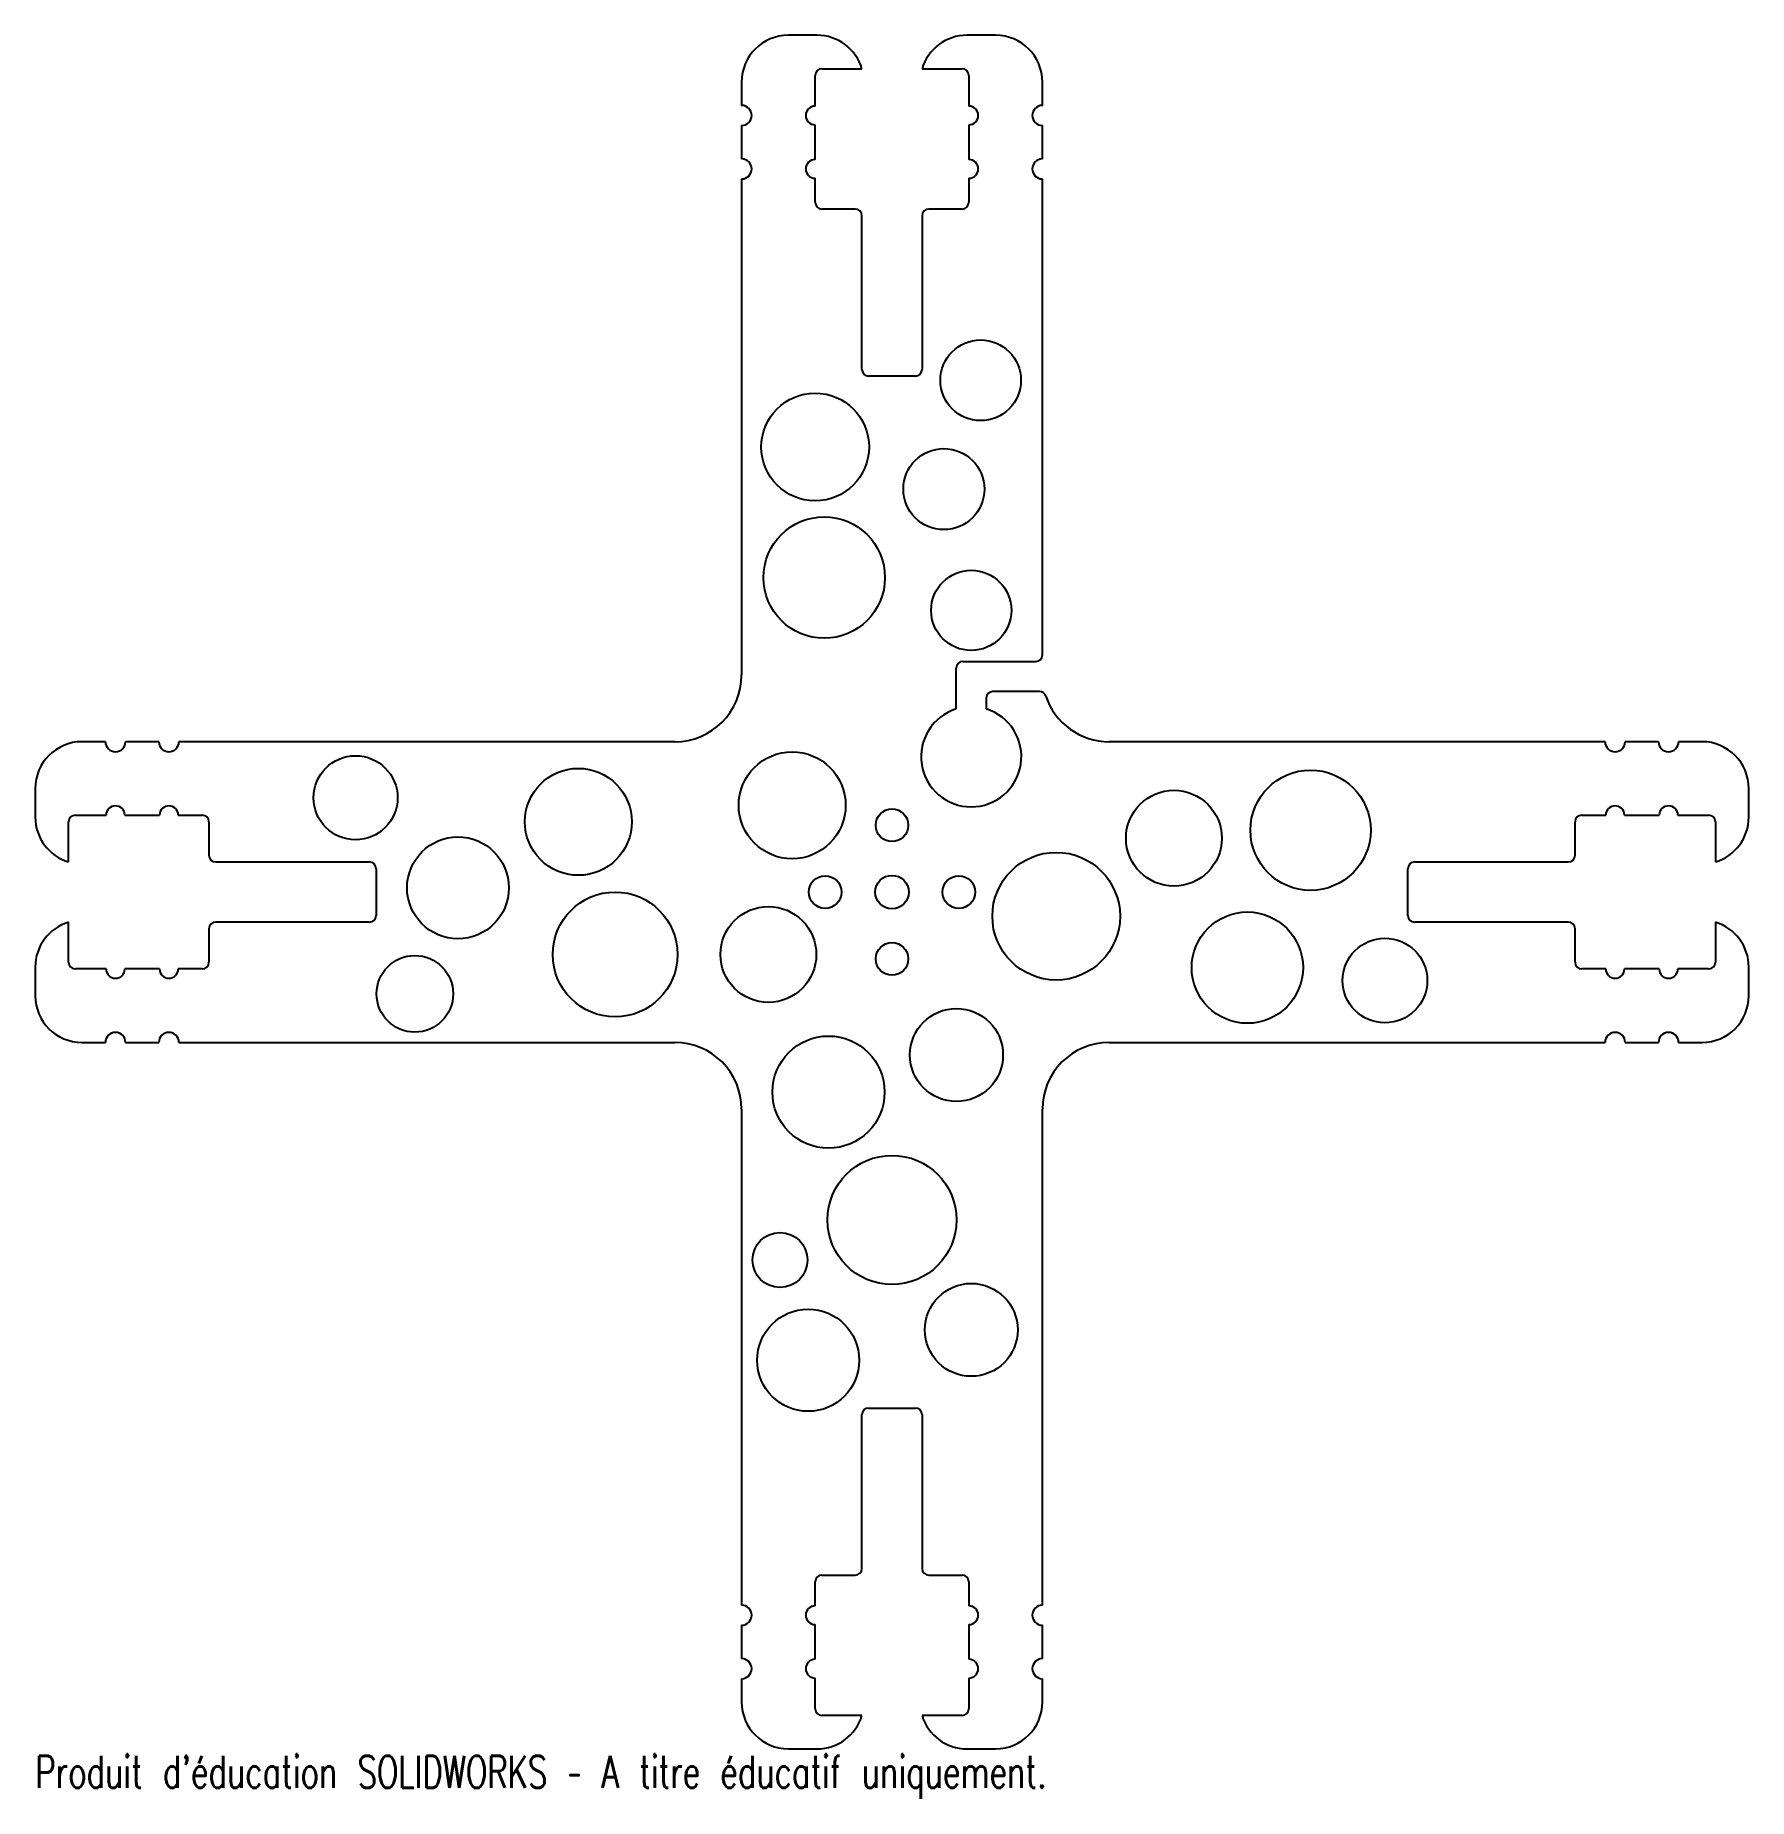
# Model space of a CAD drawing. Header units: millimetres. Extents: x -128 to 128, y -136 to 128.
import ezdxf

# ---------------------------------------------------------------- set-up
doc = ezdxf.new("R2010")
doc.units = ezdxf.units.MM
doc.styles.add('SLDTEXTSTYLE0', font='TXT', dxfattribs={"width": 0.7, "bigfont": 'bigfont'})

msp = doc.modelspace()

# ---------------------------------------------------------------- linework, layer by layer
at = {"color": 7, "linetype": 'Continuous', "lineweight": 25}
for p, q in [((-11.21, 128.21), (-15.5, 128.21)), ((15.5, 128.21), (11.21, 128.21)), ((-11.5, 117.61), (-11.5, 122.21)), ((-10.5, 123.21), (-4.5, 123.21)), ((4.5, 123.21), (10.5, 123.21)), ((11.5, 122.21), (11.5, 117.61)), ((-22.5, 121.21), (-22.5, 117.71)), ((22.5, 117.71), (22.5, 121.21)), ((-22.5, 114.71), (-22.5, 109.71)), ((-11.5, 109.61), (-11.5, 114.81)), ((11.5, 114.81), (11.5, 109.61)), ((22.5, 109.71), (22.5, 114.71)), ((-22.5, 106.71), (-22.5, 32.5)), ((-11.5, 103.21), (-11.5, 106.81)), ((11.5, 106.81), (11.5, 103.21)), ((22.5, 35.51), (22.5, 106.71)), ((-5.5, 102.21), (-10.5, 102.21)), ((-4.5, 78.21), (-4.5, 101.21)), ((4.5, 101.21), (4.5, 78.21)), ((10.5, 102.21), (5.5, 102.21)), ((3.5, 77.21), (-3.5, 77.21)), ((10.61, 34.51), (21.5, 34.51)), ((9.61, 27.41), (9.61, 33.51)), ((22.07, 30.01), (15.11, 30.01)), ((14.11, 29.01), (14.11, 27.41)), ((-117.71, 22.5), (-121.21, 22.5)), ((-109.71, 22.5), (-114.71, 22.5)), ((-32.5, 22.5), (-106.71, 22.5)), ((106.71, 22.5), (32.5, 22.5)), ((114.71, 22.5), (109.71, 22.5)), ((121.21, 22.5), (117.71, 22.5)), ((-128.21, 15.5), (-128.21, 11.21)), ((128.21, 11.21), (128.21, 15.5)), ((-122.21, 11.5), (-117.61, 11.5)), ((-114.81, 11.5), (-109.61, 11.5)), ((-106.81, 11.5), (-103.21, 11.5)), ((103.21, 11.5), (106.81, 11.5)), ((109.61, 11.5), (114.81, 11.5)), ((117.61, 11.5), (122.21, 11.5)), ((-123.21, 4.5), (-123.21, 10.5)), ((-102.21, 10.5), (-102.21, 5.5)), ((102.21, 5.5), (102.21, 10.5)), ((123.21, 10.5), (123.21, 4.5)), ((-101.21, 4.5), (-78.21, 4.5)), ((-77.21, 3.5), (-77.21, -3.5)), ((77.21, -3.5), (77.21, 3.5)), ((78.21, 4.5), (101.21, 4.5)), ((-123.21, -10.5), (-123.21, -4.5)), ((-78.21, -4.5), (-101.21, -4.5)), ((101.21, -4.5), (78.21, -4.5)), ((123.21, -4.5), (123.21, -10.5)), ((-102.21, -5.5), (-102.21, -10.5)), ((102.21, -10.5), (102.21, -5.5)), ((-128.21, -11.21), (-128.21, -15.5)), ((-117.61, -11.5), (-122.21, -11.5)), ((-109.61, -11.5), (-114.81, -11.5)), ((-103.21, -11.5), (-106.81, -11.5)), ((106.81, -11.5), (103.21, -11.5)), ((114.81, -11.5), (109.61, -11.5)), ((122.21, -11.5), (117.61, -11.5)), ((128.21, -15.5), (128.21, -11.21)), ((-121.21, -22.5), (-117.71, -22.5)), ((-114.71, -22.5), (-109.71, -22.5)), ((-106.71, -22.5), (-32.5, -22.5)), ((32.5, -22.5), (106.71, -22.5)), ((109.71, -22.5), (114.71, -22.5)), ((117.71, -22.5), (121.21, -22.5)), ((-22.5, -32.5), (-22.5, -106.71)), ((22.5, -106.71), (22.5, -32.5)), ((-4.5, -101.21), (-4.5, -78.21)), ((-3.5, -77.21), (3.5, -77.21)), ((4.5, -78.21), (4.5, -101.21)), ((-10.5, -102.21), (-5.5, -102.21)), ((5.5, -102.21), (10.5, -102.21)), ((-11.5, -106.81), (-11.5, -103.21)), ((11.5, -103.21), (11.5, -106.81)), ((-22.5, -109.71), (-22.5, -114.71)), ((-11.5, -114.81), (-11.5, -109.61)), ((11.5, -109.61), (11.5, -114.81)), ((22.5, -114.71), (22.5, -109.71)), ((-22.5, -117.71), (-22.5, -121.21)), ((-11.5, -122.21), (-11.5, -117.61)), ((11.5, -117.61), (11.5, -122.21)), ((22.5, -121.21), (22.5, -117.71)), ((-4.5, -123.21), (-10.5, -123.21)), ((10.5, -123.21), (4.5, -123.21)), ((-15.5, -128.21), (-11.21, -128.21)), ((11.21, -128.21), (15.5, -128.21))]:
    msp.add_line(p, q, dxfattribs=at)
for centre, radius in [((13.27, 76.58), 6.03), ((-11.5, 66.6), 8.06), ((7.76, 60.3), 6.06), ((-10.14, 47.06), 9.08), ((11.86, 42.15), 6), ((-80.28, 14.11), 6.29), ((-46.94, 10.51), 8), ((-14.94, 12.98), 8), ((62.64, 9.25), 9), ((42.19, 8.06), 7.17), ((0, 10), 2.44), ((-64.95, 0.63), 7.62), ((24.57, -3.61), 9.55), ((-10, 0), 2.44), ((0, 0), 2.5), ((10, 0), 2.44), ((-41.43, -9.34), 9.34), ((-18.5, -9.34), 7.17), ((53.18, -11.31), 8.33), ((0, -10), 2.44), ((73.77, -13.24), 6.33), ((-71.4, -15.23), 5.73), ((9.65, -24.38), 6.96), ((-9.5, -29.93), 8.39), ((0, -49.06), 9.65), ((-16.76, -55.06), 4.11), ((11.86, -65.51), 6.95), ((-12.54, -70.06), 7.64)]:
    msp.add_circle(centre, radius, dxfattribs=at)
for centre, radius, start, end in [((-15.5, 121.21), 7, 90, 180), ((-11.21, 121.21), 7, 16.6015, 90), ((11.21, 121.21), 7, 90, 163.3985), ((15.5, 121.21), 7, 0, 90), ((-10.5, 122.21), 1, 90, 180), ((10.5, 122.21), 1, 0, 90), ((-22.5, 116.21), 1.5, 270, 90), ((-11.5, 116.21), 1.4, 90, 270), ((11.5, 116.21), 1.4, 270, 90), ((22.5, 116.21), 1.5, 90, 270), ((-22.5, 108.21), 1.5, 270, 90), ((-11.5, 108.21), 1.4, 90, 270), ((11.5, 108.21), 1.4, 270, 90), ((22.5, 108.21), 1.5, 90, 270), ((-10.5, 103.21), 1, 180, 270), ((10.5, 103.21), 1, 270, 0), ((-5.5, 101.21), 1, 0, 90), ((5.5, 101.21), 1, 90, 180), ((-3.5, 78.21), 1, 180, 270), ((3.5, 78.21), 1, 270, 0), ((10.61, 33.51), 1, 90, 180), ((21.5, 35.51), 1, 270, 0), ((-32.5, 32.5), 10, 270, 0), ((15.11, 29.01), 1, 90, 180), ((22.07, 29.01), 1, 18.4972, 90), ((32.5, 32.5), 10, 198.4972, 270), ((11.86, 20.25), 7.5, 107.4576, 72.5424), ((-121.21, 15.5), 7, 90, 180), ((-116.21, 22.5), 1.5, 180, 0), ((-108.21, 22.5), 1.5, 180, 0), ((108.21, 22.5), 1.5, 180, 0), ((116.21, 22.5), 1.5, 180, 0), ((121.21, 15.5), 7, 0, 90), ((-121.21, 11.21), 7, 180, 253.3985), ((-122.21, 10.5), 1, 90, 180), ((-116.21, 11.5), 1.4, 0, 180), ((-108.21, 11.5), 1.4, 0, 180), ((-103.21, 10.5), 1, 0, 90), ((103.21, 10.5), 1, 90, 180), ((108.21, 11.5), 1.4, 0, 180), ((116.21, 11.5), 1.4, 0, 180), ((122.21, 10.5), 1, 0, 90), ((121.21, 11.21), 7, 286.6015, 0), ((-101.21, 5.5), 1, 180, 270), ((101.21, 5.5), 1, 270, 0), ((-78.21, 3.5), 1, 0, 90), ((78.21, 3.5), 1, 90, 180), ((-121.21, -11.21), 7, 106.6015, 180), ((-101.21, -5.5), 1, 90, 180), ((-78.21, -3.5), 1, 270, 0), ((78.21, -3.5), 1, 180, 270), ((101.21, -5.5), 1, 0, 90), ((121.21, -11.21), 7, 0, 73.3985), ((-122.21, -10.5), 1, 180, 270), ((-103.21, -10.5), 1, 270, 0), ((103.21, -10.5), 1, 180, 270), ((122.21, -10.5), 1, 270, 0), ((-116.21, -11.5), 1.4, 180, 0), ((-108.21, -11.5), 1.4, 180, 0), ((108.21, -11.5), 1.4, 180, 0), ((116.21, -11.5), 1.4, 180, 0), ((-121.21, -15.5), 7, 180, 270), ((121.21, -15.5), 7, 270, 0), ((-116.21, -22.5), 1.5, 0, 180), ((-108.21, -22.5), 1.5, 0, 180), ((108.21, -22.5), 1.5, 0, 180), ((116.21, -22.5), 1.5, 0, 180), ((-32.5, -32.5), 10, 0, 90), ((32.5, -32.5), 10, 90, 180), ((-3.5, -78.21), 1, 90, 180), ((3.5, -78.21), 1, 0, 90), ((-10.5, -103.21), 1, 90, 180), ((-5.5, -101.21), 1, 270, 0), ((5.5, -101.21), 1, 180, 270), ((10.5, -103.21), 1, 0, 90), ((-22.5, -108.21), 1.5, 270, 90), ((-11.5, -108.21), 1.4, 90, 270), ((11.5, -108.21), 1.4, 270, 90), ((22.5, -108.21), 1.5, 90, 270), ((-22.5, -116.21), 1.5, 270, 90), ((-11.5, -116.21), 1.4, 90, 270), ((11.5, -116.21), 1.4, 270, 90), ((22.5, -116.21), 1.5, 90, 270), ((-15.5, -121.21), 7, 180, 270), ((15.5, -121.21), 7, 270, 0), ((-10.5, -122.21), 1, 180, 270), ((-11.21, -121.21), 7, 270, 343.3985), ((11.21, -121.21), 7, 196.6015, 270), ((10.5, -122.21), 1, 270, 0)]:
    msp.add_arc(centre, radius, start, end, dxfattribs=at)

# ---------------------------------------------------------------- texts
at = {"color": 7, "linetype": 'Continuous', "insert": (-128.21, -129.23), "char_height": 4.8336, "attachment_point": 1, "style": 'SLDTEXTSTYLE0'}
msp.add_mtext("Produit d'éducation SOLIDWORKS – A titre éducatif uniquement.", dxfattribs=at)

doc.saveas('drawing.dxf')
